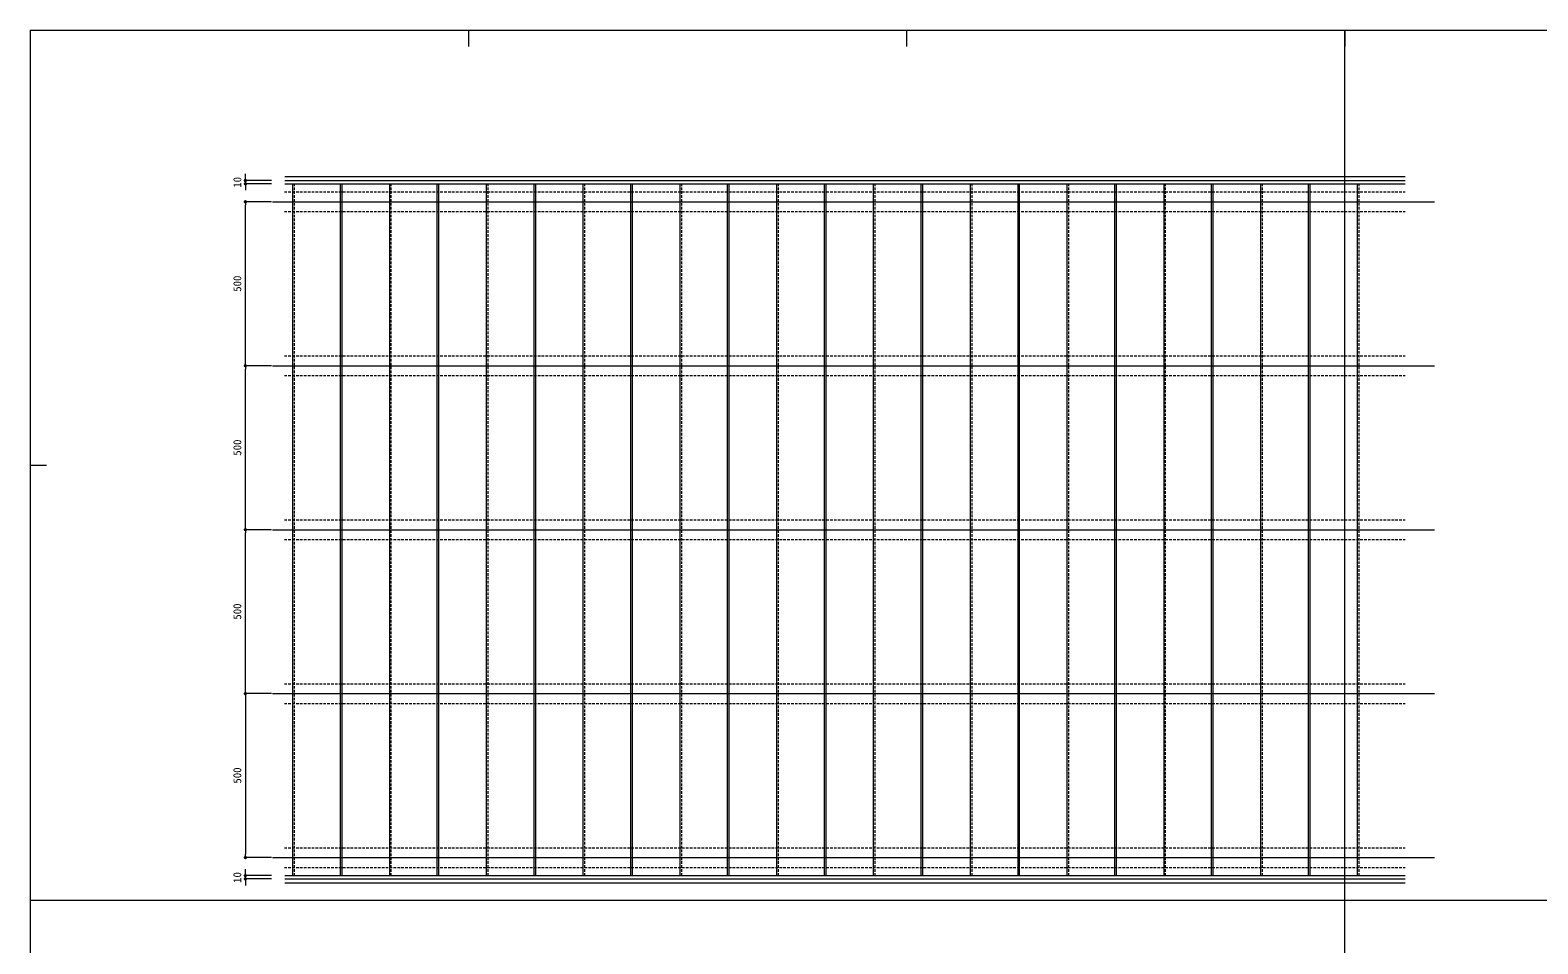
# Model space of a CAD drawing. Units: millimetres, scale not verified. Extents: x -4603 to 4686, y -14667 to 14758.
# Drawn here: x -4504 to 91, y -11880 to -9093 of the extents above; entities that cross this region are included whole.
import ezdxf
from ezdxf.enums import TextEntityAlignment as Align

# ---------------------------------------------------------------- set-up
doc = ezdxf.new("R2010")
doc.units = ezdxf.units.MM
doc.header["$LTSCALE"] = 6.6
doc.linetypes.add('DASHED1', pattern=[1.8, 1.2, -0.6])
for name, color, linetype, lineweight in [('0-4_0', 7, 'Continuous', 9), ('0-6_A-D09-金物_鋼材', 1, 'Continuous', 9), ('0-F_A-C07-目地_5', 5, 'Continuous', 9), ('1-0_0-A12-寸法_目地', 5, 'Continuous', 9), ('1-1_0-A08-芯_他', 4, 'Continuous', 9), ('1-2_A-C06-見え掛り_中線', 6, 'Continuous', 9), ('1-3_A-C05-見え掛り_細線', 1, 'Continuous', 9), ('1-5_A-C01-補助線(非印刷)', 4, 'Continuous', 9), ('1-B_0-A01-枠A', 4, 'Continuous', 9)]:
    doc.layers.add(name, color=color, linetype=linetype, lineweight=lineweight)
doc.styles.add('ＭＳ ゴシック', font='')
doc.styles.get('ＭＳ ゴシック').set_extended_font_data('MS Gothic')

# ---------------------------------------------------------------- blocks, each defined once
blk = doc.blocks.new('_Dot')
at = {"layer": '0-4_0'}
blk.add_line((-25, 0), (-50, 0), dxfattribs=at)
for points in [[(0, 0), (-25, 0), (-24.8, 3.13)], [(0, 0), (-24.8, -3.13), (-25, 0)], [(0, 0), (-24.8, 3.13), (-24.21, 6.22)], [(0, 0), (-24.21, -6.22), (-24.8, -3.13)], [(0, 0), (-24.21, 6.22), (-23.24, 9.2)], [(0, 0), (-23.24, -9.2), (-24.21, -6.22)], [(0, 0), (-23.24, 9.2), (-21.91, 12.04)], [(0, 0), (-21.91, -12.04), (-23.24, -9.2)], [(0, 0), (-21.91, 12.04), (-20.23, 14.69)], [(0, 0), (-20.23, -14.69), (-21.91, -12.04)], [(0, 0), (-20.23, 14.69), (-18.22, 17.11)], [(0, 0), (-18.22, -17.11), (-20.23, -14.69)], [(0, 0), (-18.22, 17.11), (-15.94, 19.26)], [(0, 0), (-15.94, -19.26), (-18.22, -17.11)], [(0, 0), (-15.94, 19.26), (-13.4, 21.11)], [(0, 0), (-13.4, -21.11), (-15.94, -19.26)], [(0, 0), (-13.4, 21.11), (-10.64, 22.62)], [(0, 0), (-10.64, -22.62), (-13.4, -21.11)], [(0, 0), (-10.64, 22.62), (-7.73, 23.78)], [(0, 0), (-7.73, -23.78), (-10.64, -22.62)], [(0, 0), (-7.73, 23.78), (-4.68, 24.56)], [(0, 0), (-4.68, -24.56), (-7.73, -23.78)], [(0, 0), (-4.68, 24.56), (-1.57, 24.95)], [(0, 0), (-1.57, -24.95), (-4.68, -24.56)], [(0, 0), (-1.57, 24.95), (1.57, 24.95)], [(0, 0), (1.57, -24.95), (-1.57, -24.95)], [(0, 0), (1.57, 24.95), (4.68, 24.56)], [(0, 0), (4.68, 24.56), (7.73, 23.78)], [(0, 0), (7.73, 23.78), (10.64, 22.62)], [(0, 0), (10.64, 22.62), (13.4, 21.11)], [(0, 0), (13.4, 21.11), (15.94, 19.26)], [(0, 0), (15.94, 19.26), (18.22, 17.11)], [(0, 0), (18.22, 17.11), (20.23, 14.69)], [(0, 0), (20.23, 14.69), (21.91, 12.04)], [(0, 0), (21.91, 12.04), (23.24, 9.2)], [(0, 0), (23.24, 9.2), (24.21, 6.22)], [(0, 0), (24.21, 6.22), (24.8, 3.13)], [(0, 0), (24.8, 3.13), (25, 0)], [(0, 0), (4.68, -24.56), (1.57, -24.95)], [(0, 0), (7.73, -23.78), (4.68, -24.56)], [(0, 0), (10.64, -22.62), (7.73, -23.78)], [(0, 0), (13.4, -21.11), (10.64, -22.62)], [(0, 0), (15.94, -19.26), (13.4, -21.11)], [(0, 0), (18.22, -17.11), (15.94, -19.26)], [(0, 0), (20.23, -14.69), (18.22, -17.11)], [(0, 0), (21.91, -12.04), (20.23, -14.69)], [(0, 0), (23.24, -9.2), (21.91, -12.04)], [(0, 0), (24.21, -6.22), (23.24, -9.2)], [(0, 0), (24.8, -3.13), (24.21, -6.22)], [(0, 0), (25, 0), (24.8, -3.13)]]:
    blk.add_solid(points, dxfattribs=at)
blk = doc.blocks.new('A1 waku')
at = {"layer": '1-5_A-C01-補助線(非印刷)'}
for p, q in [((7669.44, 28783.33), (7669.44, 28533.33)), ((14347.22, 28783.33), (14347.22, 28533.33)), ((21025, 2250), (21025, 28783.33)), ((21025, 28783.33), (21025, 28533.33)), ((991.67, 22150), (1241.67, 22150)), ((991.67, 15516.67), (41058.33, 15516.67)), ((991.67, 15516.67), (1241.67, 15516.67))]:
    blk.add_line(p, q, dxfattribs=at)
at = {"layer": '1-B_0-A01-枠A'}
for q in [(991.67, 916.67), (41058.33, 28783.33)]:
    blk.add_line((991.67, 28783.33), q, dxfattribs=at)

msp = doc.modelspace()

# ---------------------------------------------------------------- linework, layer by layer
at = {"layer": '0-6_A-D09-金物_鋼材', "linetype": 'DASHED1'}
for p, q in [((-3729.223, -9586.845), (-313.35, -9586.845)), ((-3729.223, -9646.845), (-313.35, -9646.845)), ((-3729.223, -10086.845), (-313.35, -10086.845)), ((-3729.223, -10146.845), (-313.35, -10146.845)), ((-3729.223, -10586.845), (-313.35, -10586.845)), ((-3729.223, -10646.845), (-313.35, -10646.845)), ((-3729.223, -11086.845), (-313.35, -11086.845)), ((-3729.223, -11146.845), (-313.35, -11146.845)), ((-3729.223, -11586.845), (-313.35, -11586.845)), ((-3729.223, -11646.845), (-313.35, -11646.845))]:
    msp.add_line(p, q, dxfattribs=at)
at = {"layer": '0-F_A-C07-目地_5', "linetype": 'DASHED1'}
for p, q in [((-3698.35, -11671.845), (-3698.35, -9561.845)), ((-3403.35, -11671.845), (-3403.35, -9561.845)), ((-3108.35, -11671.845), (-3108.35, -9561.845)), ((-2813.35, -11671.845), (-2813.35, -9561.845)), ((-2518.35, -11671.845), (-2518.35, -9561.845)), ((-2223.35, -11671.845), (-2223.35, -9561.845)), ((-1928.35, -11671.845), (-1928.35, -9561.845)), ((-1633.35, -11671.845), (-1633.35, -9561.845)), ((-1338.35, -11671.845), (-1338.35, -9561.845)), ((-1043.35, -11671.845), (-1043.35, -9561.845)), ((-748.35, -11671.845), (-748.35, -9561.845)), ((-453.35, -11671.845), (-453.35, -9561.845))]:
    msp.add_line(p, q, dxfattribs=at)
at = {"layer": '0-F_A-C07-目地_5'}
for p, q in [((-3558.35, -11671.845), (-3558.35, -9561.845)), ((-3553.35, -11671.845), (-3553.35, -9561.845)), ((-3263.35, -11671.845), (-3263.35, -9561.845)), ((-3258.35, -11671.845), (-3258.35, -9561.845)), ((-2968.35, -11671.845), (-2968.35, -9561.845)), ((-2963.35, -11671.845), (-2963.35, -9561.845)), ((-2673.35, -11671.845), (-2673.35, -9561.845)), ((-2668.35, -11671.845), (-2668.35, -9561.845)), ((-2378.35, -11671.845), (-2378.35, -9561.845)), ((-2373.35, -11671.845), (-2373.35, -9561.845)), ((-2083.35, -11671.845), (-2083.35, -9561.845)), ((-2078.35, -11671.845), (-2078.35, -9561.845)), ((-1788.35, -11671.845), (-1788.35, -9561.845)), ((-1783.35, -11671.845), (-1783.35, -9561.845)), ((-1493.35, -11671.845), (-1493.35, -9561.845)), ((-1488.35, -11671.845), (-1488.35, -9561.845)), ((-1198.35, -11671.845), (-1198.35, -9561.845)), ((-1193.35, -11671.845), (-1193.35, -9561.845)), ((-903.35, -11671.845), (-903.35, -9561.845)), ((-898.35, -11671.845), (-898.35, -9561.845)), ((-608.35, -11671.845), (-608.35, -9561.845)), ((-603.35, -11671.845), (-603.35, -9561.845))]:
    msp.add_line(p, q, dxfattribs=at)
at = {"layer": '1-0_0-A12-寸法_目地'}
for p, q in [((-3848.095, -9541.845), (-3848.095, -9531.845)), ((-3768.012, -9551.845), (-3848.095, -9551.845)), ((-3848.095, -9551.845), (-3848.095, -9561.845)), ((-3768.012, -9561.845), (-3848.095, -9561.845)), ((-3848.095, -9571.845), (-3848.095, -9581.845)), ((-3768.012, -9616.845), (-3848.095, -9616.845)), ((-3848.095, -10106.845), (-3848.095, -9626.845)), ((-3768.012, -10116.845), (-3848.095, -10116.845)), ((-3768.012, -10116.845), (-3848.095, -10116.845)), ((-3848.095, -10606.845), (-3848.095, -10126.845)), ((-3768.012, -10616.845), (-3848.095, -10616.845)), ((-3768.012, -10616.845), (-3848.095, -10616.845)), ((-3848.095, -11106.845), (-3848.095, -10626.845)), ((-3768.012, -11116.845), (-3848.095, -11116.845)), ((-3768.012, -11116.845), (-3848.095, -11116.845)), ((-3848.095, -11126.845), (-3848.095, -11606.845)), ((-3768.012, -11616.845), (-3848.095, -11616.845)), ((-3848.095, -11661.845), (-3848.095, -11651.845)), ((-3768.012, -11671.845), (-3848.095, -11671.845)), ((-3848.095, -11681.845), (-3848.095, -11671.845)), ((-3768.012, -11681.845), (-3848.095, -11681.845)), ((-3848.095, -11691.845), (-3848.095, -11701.845))]:
    msp.add_line(p, q, dxfattribs=at)
at = {"layer": '1-1_0-A08-芯_他'}
for p, q in [((-3765.798, -9616.845), (-224.455, -9616.845)), ((-3765.798, -10116.845), (-224.455, -10116.845)), ((-3765.798, -10616.845), (-224.455, -10616.845)), ((-3765.798, -11116.845), (-224.455, -11116.845)), ((-3765.798, -11616.845), (-224.455, -11616.845))]:
    msp.add_line(p, q, dxfattribs=at)
at = {"layer": '1-2_A-C06-見え掛り_中線'}
for p, q in [((-3728.35, -9539.845), (-313.35, -9539.845)), ((-3728.35, -9551.845), (-313.35, -9551.845)), ((-3728.35, -11681.845), (-313.35, -11681.845)), ((-3728.35, -11693.845), (-313.35, -11693.845))]:
    msp.add_line(p, q, dxfattribs=at)
at = {"layer": '1-3_A-C05-見え掛り_細線'}
for p, q in [((-3728.35, -9561.845), (-313.35, -9561.845)), ((-3703.35, -11671.845), (-3703.35, -9561.845)), ((-3408.35, -11671.845), (-3408.35, -9561.845)), ((-3113.35, -11671.845), (-3113.35, -9561.845)), ((-2818.35, -11671.845), (-2818.35, -9561.845)), ((-2523.35, -11671.845), (-2523.35, -9561.845)), ((-2228.35, -11671.845), (-2228.35, -9561.845)), ((-1933.35, -11671.845), (-1933.35, -9561.845)), ((-1638.35, -11671.845), (-1638.35, -9561.845)), ((-1343.35, -11671.845), (-1343.35, -9561.845)), ((-1048.35, -11671.845), (-1048.35, -9561.845)), ((-753.35, -11671.845), (-753.35, -9561.845)), ((-458.35, -11671.845), (-458.35, -9561.845)), ((-3728.35, -11671.845), (-313.35, -11671.845))]:
    msp.add_line(p, q, dxfattribs=at)

# ---------------------------------------------------------------- block references
at = {"layer": '1-0_0-A12-寸法_目地', "xscale": 0.2, "yscale": 0.2}
for p, rotation in [((-3848.095, -9551.845), 270), ((-3848.095, -9561.845), 90), ((-3848.095, -9616.845), 90), ((-3848.095, -10116.845), 270), ((-3848.095, -10116.845), 90), ((-3848.095, -10616.845), 270), ((-3848.095, -10616.845), 90), ((-3848.095, -11116.845), 270), ((-3848.095, -11116.845), 90), ((-3848.095, -11616.845), 270), ((-3848.095, -11671.845), 270), ((-3848.095, -11681.845), 90)]:
    msp.add_blockref('_Dot', p, dxfattribs=dict(at, rotation=rotation))
at = {"layer": '1-B_0-A01-枠A', "xscale": 0.2, "yscale": 0.2}
msp.add_blockref('A1 waku', (-4702.372, -14850), dxfattribs=at)

# ---------------------------------------------------------------- texts
at = {"layer": '1-0_0-A12-寸法_目地', "style": 'ＭＳ ゴシック'}
for s, p in [('10', (-3853.464, -9574.048)), ('500', (-3853.464, -9891.288)), ('500', (-3853.464, -10391.288)), ('500', (-3853.464, -10891.288)), ('500', (-3853.464, -11391.288)), ('10', (-3853.464, -11694.048))]:
    msp.add_text(s, height=24.19, rotation=90, dxfattribs=at).set_placement(p, align=Align.BOTTOM_LEFT)

doc.saveas('drawing.dxf')
